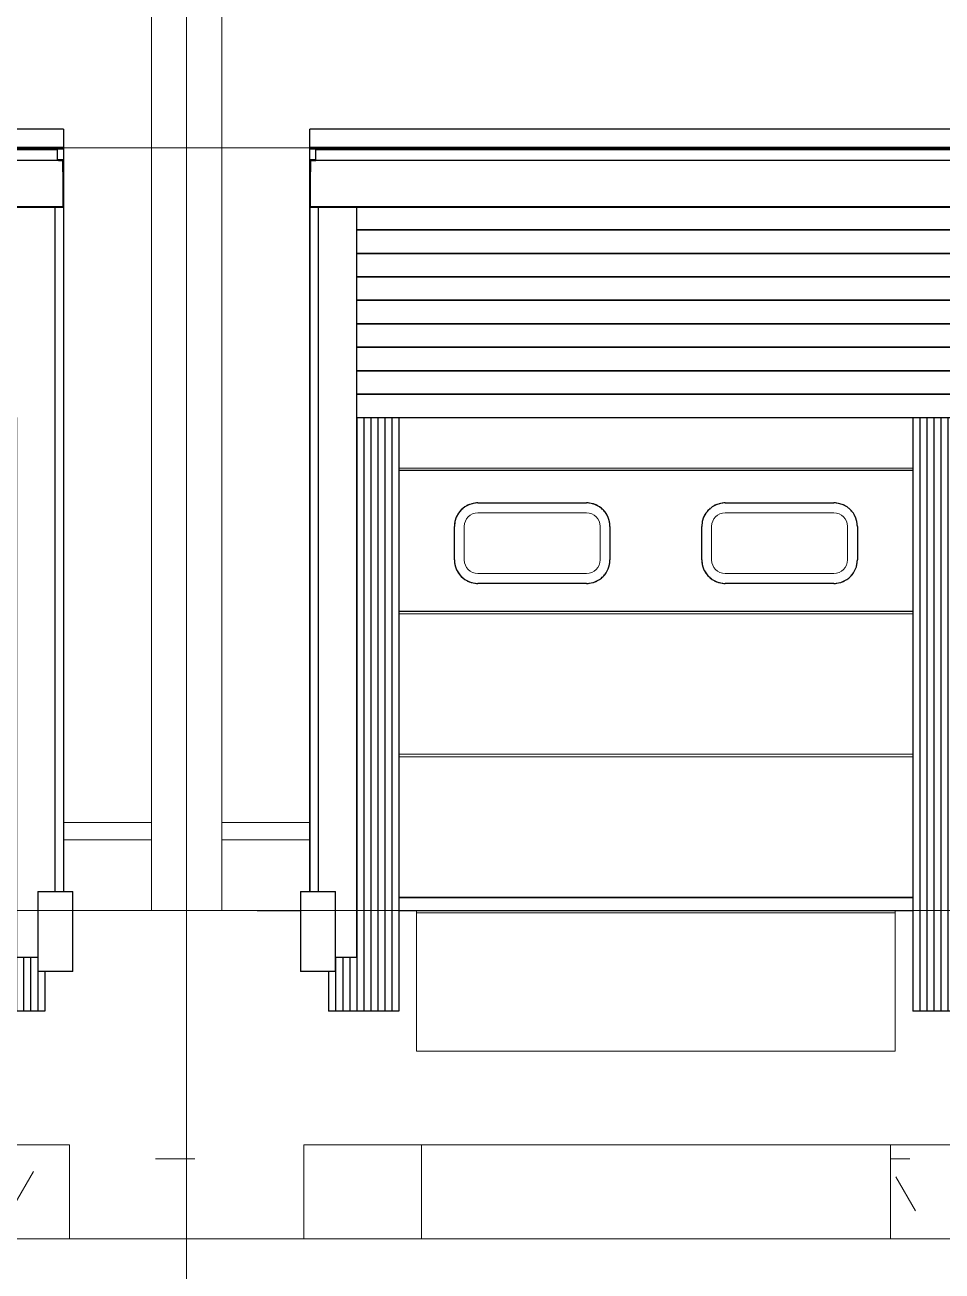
# Model space of a CAD drawing. Extents: x 692141 to 693595, y 1492301 to 1494225.
# Drawn here: x 692323.57 to 692327.48, y 1492374.68 to 1492379.99 of the extents above; entities that cross this region are included whole.
import ezdxf

# ---------------------------------------------------------------- set-up
doc = ezdxf.new("R2010")
doc.units = 0
doc.header["$MEASUREMENT"] = 0
for name, pattern in [('Centre', [7937.5, 1587.5, -1190.625, 3968.75, -1190.625]), ('Grid Line', [5556.25, 3175, -793.75, 793.75, -793.75]), ('Čárka', [3175, 1587.5, -1587.5])]:
    doc.linetypes.add(name, pattern=pattern)
for name, color, linetype, lineweight in [('A-COLS', 52, 'Continuous', 5), ('A-DETL-GENF', 92, 'Continuous', 5), ('A-FLOR', 192, 'Continuous', 5), ('A-FLOR-LEVL', 8, 'Grid Line', 5), ('A-GENM', 13, 'Continuous', 5), ('A-WALL-PATT', 111, 'Continuous', 5), ('S-BEAM', 12, 'Continuous', 5), ('S-GRID', 1, 'Continuous', 5)]:
    doc.layers.add(name, color=color, linetype=linetype, lineweight=lineweight)
doc.layers.add('A-DOOR', color=2, linetype='Continuous')
pattern_1 = [(0, (212730.054, 1200), (4064, 1016), [167.64, -2880.36, 167.64, -2880.36, -16256]), (0, (212730.054, 1200), (4064, 1016), [-6096, 167.64, -5928.36, 167.64, -2880.36, -7112]), (0, (212730.054, 1200), (4064, 1016), [-15240, 167.64, -1864.36, 167.64, -4912.36]), (120, (214254.054, 1708), (-2911.881810244989, 3011.527240979959), [167.64, -2880.36, 167.64, -2880.36, -16256]), (120, (214254.054, 1708), (-2911.881810244989, 3011.527240979959), [-6095.999999999999, 167.64, -5928.359999999999, 167.64, -2880.36, -7111.999999999999]), (120, (214254.054, 1708), (-2911.881810244989, 3011.527240979959), [-15240, 167.64, -1864.36, 167.64, -4912.359999999999]), (240, (214762.054, 3740), (-1152.118189755009, -4027.527240979959), [167.64, -2880.36, 167.64, -2880.36, -16256]), (240, (214762.054, 3740), (-1152.118189755009, -4027.527240979959), [-6096, 167.64, -5928.36, 167.64, -2880.36, -7112]), (240, (214762.054, 3740), (-1152.118189755009, -4027.527240979959), [-15240, 167.64, -1864.36, 167.64, -4912.36])]

# ---------------------------------------------------------------- blocks, each defined once
blk = doc.blocks.new('HAVI-DC_R19_AR_120_STRUCTURE_rvt-2-500_ELEVATION 4')
at = {"layer": 'S-BEAM'}
h = blk.add_hatch(dxfattribs=at)
h.set_pattern_fill('FP_109', color=256, style=0, pattern_type=2)
h.set_pattern_definition(pattern_1)
h.paths.add_polyline_path([(58499.75461878081, 0), (59499.87292609917, 0), (59499.87292609917, 399.9999999999783), (61499.75461878074, 399.9999999999783), (61499.75461878074, 0), (63500.10954073607, 0), (63500.10954073607, 399.9999999999783), (65499.99123341763, 399.9999999999783), (65499.99123341763, 0), (66499.87292609927, 0), (66499.87292609927, 1400.00000000138), (66014.75461878075, 1400.00000000138), (66014.75461878075, 1139.999999997003), (65894.75461878076, 1139.999999997003), (65894.75461878076, 969.9999999969727), (65594.75461878075, 969.9999999969727), (65594.75461878075, 1400.00000000138), (65519.99123341773, 1400.00000000138), (65519.99123341773, 799.9999999999914), (63479.99123341771, 799.9999999999914), (63479.99123341771, 1400.00000000138), (63404.75461878077, 1400.00000000138), (63404.75461878077, 969.9999999969727), (63104.75461878075, 969.9999999969727), (63104.75461878075, 1139.999999997003), (62984.75461878075, 1139.999999997003), (62984.75461878075, 1400.00000000138), (62014.75461878076, 1400.00000000138), (62014.75461878076, 1139.999999997003), (61894.75461878075, 1139.999999997003), (61894.75461878075, 969.9999999969727), (61594.75461878073, 969.9999999969727), (61594.75461878073, 1400.00000000138), (61519.75461878171, 1400.00000000138), (61519.75461878171, 799.9999999999914), (59479.75461878171, 799.9999999999914), (59479.75461878171, 1400.00000000138), (59404.75461878076, 1400.00000000138), (59404.75461878076, 969.9999999969727), (59104.75461878075, 969.9999999969727), (59104.75461878075, 1139.999999997003), (58984.75461878075, 1139.999999997003), (58984.75461878075, 1400.00000000138), (58499.75461878081, 1400.00000000138), (58499.75461878081, 542.3627569251257)], flags=0)
h = blk.add_hatch(dxfattribs=at)
h.set_pattern_fill('FP_109', color=256, style=0, pattern_type=2)
h.set_pattern_definition(pattern_1)
h.paths.add_polyline_path([(66499.87292609927, 0), (67500.22784805537, 0), (67500.22784805537, 399.9999999999437), (69500.10954073696, 399.9999999999437), (69500.10954073696, 0), (70299.63631146714, 0), (70299.63631146714, 1400.00000000138), (70014.75461878082, 1400.00000000138), (70014.75461878082, 1139.999999997003), (69894.7546187808, 1139.999999997003), (69894.7546187808, 969.9999999969727), (69594.75461878079, 969.9999999969727), (69594.75461878079, 1400.00000000138), (69519.87292610017, 1400.00000000138), (69519.87292610017, 799.9999999999914), (67479.87292610016, 799.9999999999914), (67479.87292610016, 1400.00000000138), (67404.75461878082, 1400.00000000138), (67404.75461878082, 969.9999999969727), (67104.7546187808, 969.9999999969727), (67104.7546187808, 1139.999999997003), (66984.7546187808, 1139.999999997003), (66984.7546187808, 1400.00000000138), (66499.87292609927, 1400.00000000138), (66499.87292609927, 542.3627569251257)], flags=0)
h.paths.add_polyline_path([(71500.34615537788, 0), (71500.34615537783, 399.9999999999437), (72699.6363114905, 399.9999999999437), (72699.6363114905, 799.9999999999914), (71479.87292610334, 799.9999999999914), (71479.87292610334, 1400.00000000138), (70499.63631146714, 1400.00000000138), (70499.63631146714, 0)], flags=0)
at = {"layer": 'S-BEAM', "color": 7}
for p, q in [((66014.75461878089, 1400.000000001379), (66499.8729260994, 1400.000000001379)), ((66499.8729260994, 1400.000000001379), (66984.75461878095, 1400.000000001379)), ((67404.75461878093, 1400.000000001379), (67479.8729261003, 1400.000000001379)), ((67479.8729261003, 800.0000000000101), (67479.8729261003, 1400.000000001379)), ((69519.87292610029, 1400.000000001379), (69594.75461878092, 1400.000000001379)), ((69519.87292610029, 1400.000000001379), (69519.87292610029, 800.0000000000101)), ((69519.87292610029, 800.0000000000101), (67479.87292610029, 800.0000000000101)), ((67500.22784805551, -1.177618003112002e-11), (67500.22784805551, 399.9999999999484)), ((67500.22784805551, 399.9999999999484), (69500.10954073709, 399.9999999999484)), ((69500.10954073709, 399.9999999999484), (69500.10954073709, -1.177618003112002e-11)), ((69500.10954073709, -1.177618003112002e-11), (67500.22784805551, -1.177618003112002e-11))]:
    blk.add_line(p, q, dxfattribs=at)
blk = doc.blocks.new('M_Rectangular Column - 300 x 300mm-V138-500_ELEVATION 4')
at = {"layer": 'A-COLS'}
for p, q in [((66349.75461878096, 5300.000022581689), (66349.75461878096, 1400.000000001371)), ((66649.75461878096, 1400.000000001371), (66649.75461878096, 5300.000022581689)), ((66649.75461878096, 1400.000000001371), (66349.75461878096, 1400.000000001371))]:
    blk.add_line(p, q, dxfattribs=at)
blk = doc.blocks.new('Column Center Mark - Column Center Mark-439589-500_ELEVATION 4')
at = {"layer": 'A-DETL-GENF', "lineweight": 9}
for p, q in [((43649.75461878071, 74.99999999996534), (43649.75461878071, -75.00000000003465)), ((43574.75461878071, -3.465174813754857e-11), (43724.75461878071, -3.465174813754857e-11))]:
    blk.add_line(p, q, dxfattribs=at)
blk = doc.blocks.new('Loading-Equipment_Dock-levellers_Loading-Systems_Swing-Lip_232M_100kN - PowerRamp 232M100 2100 x 3000 mm-460557-500_ELEVATION 4')
at = {"layer": 'A-GENM'}
for p, q in [((51479.75461878094, 1390.000000001369), (53519.75461878094, 1390.000000001369)), ((51479.75461878094, 800.0000000013796), (51479.75461878094, 1390.000000001369)), ((53519.75461878094, 800.0000000013796), (53519.75461878094, 1390.000000001369)), ((53519.75461878094, 800.0000000013796), (51479.75461878094, 800.0000000013796))]:
    blk.add_line(p, q, dxfattribs=at)
blk = doc.blocks.new('Door_ASSA-ABLOY DS6070B Inflatable shelter - Insulated wall-V79-500_ELEVATION 4')
at = {"layer": 'A-DOOR', "color": 47}
for p, q in [((63024.75461878096, 4652.807871864885), (63024.75461878096, 4729.999999996988)), ((65974.75461878093, 4729.999999996979), (63024.75461878096, 4729.999999996988)), ((65974.75461878093, 4729.999999996979), (65974.75461878093, 4652.807871864876)), ((63023.75461878096, 4649.999999996991), (63023.75461878096, 4598.999999996989)), ((63024.75461878096, 4647.691042939573), (63024.75461878096, 4652.807871864885)), ((63024.75461878096, 4652.807871864885), (65974.75461878093, 4652.807871864876)), ((63024.75461878096, 4644.684469772975), (63024.75461878096, 4647.691042939573)), ((65974.75461878093, 4647.691042939563), (63024.75461878096, 4647.691042939573)), ((65974.75461878093, 4644.684469772965), (63024.75461878096, 4644.684469772974)), ((63049.75461878096, 4598.999999996989), (63049.75461878096, 4647.69104293955)), ((65947.75461878095, 4641.364026622491), (63049.75461878095, 4641.364026622491)), ((65947.75461878093, 4647.691042939549), (65947.75461878093, 4598.999999997001)), ((65974.75461878093, 4652.807871864876), (65974.75461878093, 4647.691042939563)), ((65974.75461878093, 4647.691042939563), (65974.75461878093, 4644.684469772965)), ((65975.75461878093, 4598.999999997001), (65975.75461878093, 4649.999999996992)), ((63049.75461878096, 4598.99999999699), (63023.75461878096, 4598.99999999699)), ((63023.75461878096, 4598.999999996989), (63023.75461878096, 4538.99999999699)), ((63027.75461878095, 4598.99999999703), (63027.75461878095, 4547.999999997032)), ((63027.75461878095, 4547.999999997032), (63027.75461878095, 4598.999999997029)), ((63027.75461878095, 4538.99999999699), (63027.75461878095, 4595.99999999699)), ((63027.75461878095, 4595.99999999699), (63049.75461878096, 4595.99999999699)), ((63027.75461878095, 4397.999999996989), (63027.75461878095, 4595.99999999699)), ((65971.75461878093, 4595.999999996991), (63027.75461878095, 4595.999999996991)), ((63049.75461878096, 4595.99999999699), (63049.75461878096, 4598.999999996989)), ((65975.75461878093, 4598.999999997001), (65947.75461878093, 4598.999999997001)), ((65947.75461878093, 4598.999999997001), (65947.75461878093, 4595.999999997001)), ((65952.9371794539, 4595.999999997001), (65971.75461878093, 4595.999999997001)), ((65971.75461878093, 4598.99999999703), (65971.75461878093, 4547.999999997031)), ((65971.75461878093, 4547.999999997032), (65971.75461878093, 4598.999999997029)), ((65971.75461878093, 4595.999999997001), (65971.75461878093, 4538.999999996992)), ((65971.75461878093, 4595.99999999699), (65971.75461878093, 4397.999999996989)), ((65975.75461878093, 4538.999999996991), (65975.75461878093, 4598.999999997001)), ((63023.75461878096, 4538.99999999699), (63027.75461878095, 4538.99999999699)), ((63024.75461878096, 4547.999999996992), (63024.75461878096, 1479.999999996993)), ((63024.75461878096, 1479.999999996995), (63024.75461878096, 4538.999999997)), ((65971.75461878093, 4538.999999996991), (65975.75461878093, 4538.999999996991)), ((65974.75461878093, 4547.999999996992), (65974.75461878093, 1479.999999996993)), ((65974.75461878093, 4538.999999997), (65974.75461878093, 1479.999999996996)), ((63027.75461878095, 4394.999999996989), (63027.75461878095, 4397.999999996989)), ((65971.75461878093, 4397.999999996989), (63027.75461878095, 4397.999999996989)), ((65971.75461878093, 4397.999999996989), (63027.75461878095, 4397.999999996989)), ((65971.75461878093, 4394.99999999699), (63027.75461878095, 4394.99999999699)), ((63061.76127485434, 1479.999999996993), (63061.76127485434, 4394.999999996971)), ((65937.74796270719, 4394.999999996971), (65937.74796270719, 1479.999999996993)), ((65971.75461878093, 4397.999999996989), (65971.75461878093, 4394.999999996989)), ((62984.75461878094, 1479.999999996995), (63134.75461878095, 1479.999999996994)), ((62984.75461878094, 1479.999999996995), (62984.75461878094, 1139.999999996994)), ((63134.75461878095, 1139.999999996994), (63134.75461878095, 1479.999999996995)), ((65864.75461878093, 1479.999999997002), (66014.75461878093, 1479.999999997002)), ((65864.75461878093, 1479.999999997002), (65864.75461878093, 1139.999999997)), ((66014.75461878093, 1139.999999997), (66014.75461878093, 1479.999999997002)), ((63134.75461878095, 1139.999999996994), (62984.75461878094, 1139.999999996994)), ((66014.75461878093, 1139.999999997), (65864.75461878093, 1139.999999996999))]:
    blk.add_line(p, q, dxfattribs=at)
at = {"layer": 'A-DOOR', "color": 117}
for p, q in [((63027.75461878096, 4547.999999996993), (63027.75461878096, 4598.999999997008)), ((63027.75461878096, 4582.68366976728), (63027.75461878096, 4598.999999997009)), ((63027.75461878096, 4556.584353991191), (63027.75461878096, 4582.68366976728)), ((65971.75461878092, 4598.999999997011), (65971.75461878092, 4547.999999996998)), ((65971.75461878092, 4598.999999996999), (65971.75461878092, 4582.68366976727)), ((65971.75461878092, 4582.68366976727), (65971.75461878092, 4556.584353991181)), ((63224.75461878095, 1199.999999996987), (63224.75461878095, 4394.999999997)), ((65774.75461878093, 1199.999999996988), (65774.75461878093, 4394.99999999696)), ((63134.75461878095, 1199.999999996987), (63224.75461878095, 1199.999999996987)), ((65774.75461878093, 1199.999999996988), (65864.75461878093, 1199.999999996988))]:
    blk.add_line(p, q, dxfattribs=at)
at = {"layer": 'A-DOOR', "color": 130}
for p, q in [((65774.75461878076, 4299.99999999708), (63224.75461878076, 4299.99999999708)), ((63224.75461878076, 4299.999999997044), (65774.75461878076, 4299.999999997044)), ((65774.75461878076, 4199.999999997067), (63224.75461878076, 4199.999999997067)), ((63224.75461878076, 4199.999999997067), (65774.75461878076, 4199.999999997067)), ((65774.75461878076, 4099.999999997055), (63224.75461878076, 4099.999999997055)), ((63224.75461878076, 4099.999999997055), (65774.75461878076, 4099.999999997055)), ((65774.75461878076, 3999.999999997044), (63224.75461878076, 3999.999999997044)), ((63224.75461878076, 3999.999999997044), (65774.75461878076, 3999.999999997044)), ((65774.75461878076, 3899.999999997066), (63224.75461878076, 3899.999999997066)), ((63224.75461878076, 3899.999999997066), (65774.75461878076, 3899.999999997066)), ((65774.75461878076, 3799.999999997089), (63224.75461878076, 3799.999999997089)), ((63224.75461878076, 3799.999999997054), (65774.75461878076, 3799.999999997054)), ((65774.75461878076, 3699.999999997077), (63224.75461878076, 3699.999999997077)), ((63224.75461878076, 3699.999999997077), (65774.75461878076, 3699.999999997077)), ((65774.75461878076, 3599.999999997065), (63224.75461878076, 3599.999999997065)), ((63224.75461878076, 3599.999999997065), (65774.75461878076, 3599.999999997065)), ((63224.75461878095, 3500.073277789998), (63224.75461878094, 969.9999999969889)), ((63224.75461878095, 3500.073277789998), (63224.75461878094, 969.9999999969889)), ((63224.75461878076, 3499.999999997088), (65774.75461878076, 3499.999999997088)), ((63254.75461878094, 3500.091597238241), (63254.75461878094, 1400.000000001407)), ((63254.75461878094, 3500.091597238241), (63254.75461878093, 969.9999999969889)), ((63284.75461878095, 3500.109916686441), (63284.75461878093, 969.9999999969879)), ((63284.75461878095, 3500.109916686441), (63284.75461878093, 969.9999999969889)), ((63314.75461878095, 3500.128236134684), (63314.75461878094, 1400.000000001406)), ((63314.75461878095, 3500.128236134684), (63314.75461878094, 969.9999999969879)), ((63344.75461878095, 3500.146555582926), (63344.75461878094, 969.9999999969879)), ((63344.75461878095, 3500.146555582926), (63344.75461878094, 969.9999999969879)), ((63374.75461878094, 3500.16487503117), (63374.75461878094, 1400.000000001406)), ((63374.75461878094, 3500.16487503117), (63374.75461878093, 969.9999999969879)), ((63404.75461878094, 3500.18319447937), (63404.75461878093, 969.9999999969879)), ((65594.75461878093, 3499.99999999706), (65594.75461878093, 969.9999999969803)), ((65624.75461878095, 3499.99999999706), (65624.75461878093, 969.9999999969803)), ((65624.75461878095, 3499.99999999706), (65624.75461878093, 1400.000000001399)), ((65654.75461878095, 3499.99999999706), (65654.75461878093, 969.9999999969803)), ((65654.75461878095, 3499.99999999706), (65654.75461878093, 969.9999999969803)), ((65684.75461878093, 3499.99999999706), (65684.75461878093, 969.9999999969803)), ((65684.75461878093, 3499.99999999706), (65684.75461878093, 1400.000000001399)), ((65714.75461878093, 3499.99999999706), (65714.75461878093, 969.9999999969803)), ((65714.75461878093, 3499.99999999706), (65714.75461878093, 969.9999999969803)), ((65744.75461878093, 3499.99999999706), (65744.75461878093, 969.9999999969803)), ((65744.75461878093, 3499.99999999706), (65744.75461878093, 1400.000000001399)), ((65774.75461878095, 3499.99999999706), (65774.75461878093, 969.9999999969803)), ((65774.75461878095, 3499.99999999706), (65774.75461878093, 969.9999999969803)), ((63134.75461878093, 1199.999999996993), (63134.75461878093, 969.9999999969889)), ((63164.75461878094, 1199.999999996993), (63164.75461878094, 969.9999999969889)), ((63164.75461878094, 1199.999999996993), (63164.75461878094, 969.9999999969889)), ((63194.75461878094, 1199.999999996993), (63194.75461878094, 969.9999999969889)), ((65804.75461878093, 1199.999999996984), (65804.75461878093, 969.9999999969803)), ((65834.75461878093, 1199.999999996984), (65834.75461878093, 969.9999999969803)), ((65834.75461878093, 1199.999999996984), (65834.75461878093, 969.9999999969803)), ((65864.75461878093, 1199.999999996984), (65864.75461878093, 969.9999999969803)), ((63104.75461878093, 1139.999999997006), (63104.75461878093, 969.9999999969889)), ((65894.75461878093, 1139.999999996997), (65894.75461878093, 969.9999999969803)), ((63134.75461878093, 969.9999999969885), (63104.75461878093, 969.9999999969887)), ((63164.75461878094, 969.9999999969885), (63134.75461878093, 969.9999999969885)), ((63194.75461878094, 969.9999999969885), (63164.75461878094, 969.9999999969887)), ((63224.75461878094, 969.9999999969885), (63194.75461878094, 969.9999999969885)), ((63254.75461878093, 969.9999999969885), (63224.75461878094, 969.9999999969887)), ((63284.75461878093, 969.9999999969885), (63254.75461878093, 969.9999999969885)), ((63314.75461878094, 969.999999996988), (63284.75461878093, 969.9999999969881)), ((63344.75461878094, 969.999999996988), (63314.75461878094, 969.999999996988)), ((63374.75461878093, 969.999999996988), (63344.75461878094, 969.9999999969881)), ((63404.75461878093, 969.999999996988), (63374.75461878093, 969.999999996988)), ((65624.75461878093, 969.9999999969807), (65594.75461878093, 969.9999999969807)), ((65654.75461878093, 969.9999999969806), (65624.75461878093, 969.9999999969807)), ((65684.75461878093, 969.9999999969807), (65654.75461878093, 969.9999999969807)), ((65714.75461878093, 969.9999999969806), (65684.75461878093, 969.9999999969807)), ((65744.75461878093, 969.9999999969801), (65714.75461878093, 969.9999999969801)), ((65774.75461878093, 969.99999999698), (65744.75461878093, 969.9999999969801)), ((65804.75461878093, 969.9999999969801), (65774.75461878093, 969.9999999969801)), ((65834.75461878093, 969.99999999698), (65804.75461878093, 969.9999999969801)), ((65864.75461878093, 969.9999999969801), (65834.75461878093, 969.9999999969801)), ((65894.75461878093, 969.99999999698), (65864.75461878093, 969.9999999969801))]:
    blk.add_line(p, q, dxfattribs=at)
blk = doc.blocks.new('Door_ASSA-ABLOY DS6070B Inflatable shelter - Insulated wall-V73-500_ELEVATION 4')
at = {"layer": 'A-DOOR', "color": 47}
for p, q in [((123024.6363114675, 4652.807871864885), (123024.6363114675, 4729.999999996988)), ((125974.6363114675, 4729.999999996979), (123024.6363114675, 4729.999999996988)), ((125974.6363114675, 4729.999999996979), (125974.6363114675, 4652.807871864876)), ((123023.6363114675, 4649.999999996991), (123023.6363114675, 4598.999999996989)), ((123024.6363114675, 4647.691042939573), (123024.6363114675, 4652.807871864885)), ((123024.6363114675, 4652.807871864885), (125974.6363114675, 4652.807871864876)), ((123024.6363114675, 4644.684469772975), (123024.6363114675, 4647.691042939573)), ((125974.6363114675, 4647.691042939563), (123024.6363114675, 4647.691042939573)), ((125974.6363114675, 4644.684469772965), (123024.6363114675, 4644.684469772974)), ((123049.6363114675, 4598.999999996989), (123049.6363114675, 4647.69104293955)), ((125947.6363114675, 4641.364026622491), (123049.6363114675, 4641.364026622491)), ((125947.6363114675, 4647.691042939549), (125947.6363114675, 4598.999999997001)), ((125974.6363114675, 4652.807871864876), (125974.6363114675, 4647.691042939563)), ((125974.6363114675, 4647.691042939563), (125974.6363114675, 4644.684469772965)), ((125975.6363114675, 4598.999999997001), (125975.6363114675, 4649.999999996992)), ((123049.6363114675, 4598.99999999699), (123023.6363114675, 4598.99999999699)), ((123023.6363114675, 4598.999999996989), (123023.6363114675, 4538.99999999699)), ((123027.6363114675, 4598.99999999703), (123027.6363114675, 4547.999999997031)), ((123027.6363114675, 4547.999999997032), (123027.6363114675, 4598.999999997029)), ((123027.6363114675, 4538.99999999699), (123027.6363114675, 4595.99999999699)), ((123027.6363114675, 4595.99999999699), (123049.6363114675, 4595.99999999699)), ((123027.6363114675, 4397.999999996989), (123027.6363114675, 4595.99999999699)), ((125971.6363114675, 4595.999999996991), (123027.6363114675, 4595.999999996991)), ((123049.6363114675, 4595.99999999699), (123049.6363114675, 4598.999999996989)), ((125975.6363114675, 4598.999999997001), (125947.6363114675, 4598.999999997001)), ((125947.6363114675, 4598.999999997001), (125947.6363114675, 4595.999999997001)), ((125947.6363114675, 4595.999999997001), (125971.6363114675, 4595.999999997001)), ((125971.6363114675, 4598.99999999703), (125971.6363114675, 4547.999999997031)), ((125971.6363114675, 4547.999999997032), (125971.6363114675, 4598.999999997029)), ((125971.6363114675, 4595.999999997001), (125971.6363114675, 4538.999999996992)), ((125971.6363114675, 4595.99999999699), (125971.6363114675, 4397.999999996989)), ((125975.6363114675, 4538.999999996991), (125975.6363114675, 4598.999999997001)), ((123023.6363114675, 4538.99999999699), (123027.6363114675, 4538.99999999699)), ((123024.6363114675, 4547.999999996992), (123024.6363114675, 1479.999999996993)), ((123024.6363114675, 1479.999999996995), (123024.6363114675, 4538.999999997)), ((125971.6363114675, 4538.999999996991), (125975.6363114675, 4538.999999996991)), ((125974.6363114675, 4547.999999996992), (125974.6363114675, 1479.999999996993)), ((125974.6363114675, 4538.999999997), (125974.6363114675, 1479.999999996996)), ((123027.6363114675, 4394.999999996989), (123027.6363114675, 4397.999999996989)), ((125971.6363114675, 4397.999999996989), (123027.6363114675, 4397.999999996989)), ((125971.6363114675, 4397.999999996989), (123027.6363114675, 4397.999999996989)), ((125971.6363114675, 4394.99999999699), (123027.6363114675, 4394.99999999699)), ((123061.642967541, 1479.999999996993), (123061.642967541, 4394.999999996971)), ((125937.6296553938, 4394.999999996971), (125937.6296553938, 1479.999999996993)), ((125971.6363114675, 4397.999999996989), (125971.6363114675, 4394.999999996989)), ((122984.6363114675, 1479.999999996995), (123134.6363114675, 1479.999999996994)), ((122984.6363114675, 1479.999999996995), (122984.6363114675, 1139.999999996994)), ((123134.6363114675, 1139.999999996994), (123134.6363114675, 1479.999999996995)), ((125864.6363114675, 1479.999999997002), (126014.6363114675, 1479.999999997002)), ((125864.6363114675, 1479.999999997002), (125864.6363114675, 1139.999999997)), ((126014.6363114675, 1139.999999997), (126014.6363114675, 1479.999999997002)), ((123134.6363114675, 1139.999999996994), (122984.6363114675, 1139.999999996994)), ((126014.6363114675, 1139.999999997), (125864.6363114675, 1139.999999996999))]:
    blk.add_line(p, q, dxfattribs=at)
at = {"layer": 'A-DOOR', "color": 117}
for p, q in [((123027.6363114675, 4547.999999996993), (123027.6363114675, 4598.999999997008)), ((123027.6363114675, 4582.68366976728), (123027.6363114675, 4598.999999997009)), ((123027.6363114675, 4556.584353991191), (123027.6363114675, 4582.68366976728)), ((125971.6363114675, 4598.999999997011), (125971.6363114675, 4547.999999996998)), ((125971.6363114675, 4598.999999996999), (125971.6363114675, 4582.68366976727)), ((125971.6363114675, 4582.68366976727), (125971.6363114675, 4556.584353991181)), ((123224.6363114675, 1199.999999996987), (123224.6363114675, 4394.999999997)), ((125774.6363114675, 1199.999999996988), (125774.6363114675, 4394.99999999696)), ((123134.6363114675, 1199.999999996987), (123224.6363114675, 1199.999999996987)), ((125774.6363114675, 1199.999999996988), (125864.6363114675, 1199.999999996988))]:
    blk.add_line(p, q, dxfattribs=at)
at = {"layer": 'A-DOOR', "color": 130}
for p, q in [((125774.6363114674, 4299.99999999708), (123224.6363114674, 4299.99999999708)), ((123224.6363114674, 4299.999999997044), (125774.6363114674, 4299.999999997044)), ((125774.6363114674, 4199.999999997067), (123224.6363114674, 4199.999999997067)), ((123224.6363114674, 4199.999999997067), (125774.6363114674, 4199.999999997067)), ((125774.6363114674, 4099.999999997055), (123224.6363114674, 4099.999999997055)), ((123224.6363114674, 4099.999999997055), (125774.6363114674, 4099.999999997055)), ((125774.6363114674, 3999.999999997044), (123224.6363114674, 3999.999999997044)), ((123224.6363114674, 3999.999999997044), (125774.6363114674, 3999.999999997044)), ((125774.6363114674, 3899.999999997066), (123224.6363114674, 3899.999999997066)), ((123224.6363114674, 3899.999999997066), (125774.6363114674, 3899.999999997066)), ((125774.6363114674, 3799.999999997089), (123224.6363114674, 3799.999999997089)), ((123224.6363114674, 3799.999999997054), (125774.6363114674, 3799.999999997054)), ((125774.6363114674, 3699.999999997077), (123224.6363114674, 3699.999999997077)), ((123224.6363114674, 3699.999999997077), (125774.6363114674, 3699.999999997077)), ((125774.6363114674, 3599.999999997065), (123224.6363114674, 3599.999999997065)), ((123224.6363114674, 3599.999999997065), (125774.6363114674, 3599.999999997065)), ((123224.6363114675, 3500.073277789998), (123224.6363114675, 969.9999999969889)), ((123224.6363114675, 3500.073277789998), (123224.6363114675, 969.9999999969889)), ((123224.6363114674, 3499.999999997088), (125774.6363114674, 3499.999999997088)), ((123254.6363114675, 3500.091597238241), (123254.6363114675, 1400.000000001407)), ((123254.6363114675, 3500.091597238241), (123254.6363114675, 969.9999999969889)), ((123284.6363114675, 3500.109916686441), (123284.6363114675, 969.9999999969879)), ((123284.6363114675, 3500.109916686441), (123284.6363114675, 969.9999999969889)), ((123314.6363114675, 3500.128236134684), (123314.6363114675, 1400.000000001406)), ((123314.6363114675, 3500.128236134684), (123314.6363114675, 969.9999999969879)), ((123344.6363114675, 3500.146555582926), (123344.6363114675, 969.9999999969879)), ((123344.6363114675, 3500.146555582926), (123344.6363114675, 969.9999999969879)), ((123374.6363114675, 3500.16487503117), (123374.6363114675, 1400.000000001406)), ((123374.6363114675, 3500.16487503117), (123374.6363114675, 969.9999999969879)), ((123404.6363114675, 3500.18319447937), (123404.6363114675, 969.9999999969879)), ((125594.6363114675, 3499.99999999706), (125594.6363114675, 969.9999999969803)), ((125624.6363114675, 3499.99999999706), (125624.6363114675, 969.9999999969803)), ((125624.6363114675, 3499.99999999706), (125624.6363114675, 1400.000000001399)), ((125654.6363114675, 3499.99999999706), (125654.6363114675, 969.9999999969803)), ((125654.6363114675, 3499.99999999706), (125654.6363114675, 969.9999999969803)), ((125684.6363114675, 3499.99999999706), (125684.6363114675, 969.9999999969803)), ((125684.6363114675, 3499.99999999706), (125684.6363114675, 1400.000000001399)), ((125714.6363114675, 3499.99999999706), (125714.6363114675, 969.9999999969803)), ((125714.6363114675, 3499.99999999706), (125714.6363114675, 969.9999999969803)), ((125744.6363114675, 3499.99999999706), (125744.6363114675, 969.9999999969803)), ((125744.6363114675, 3499.99999999706), (125744.6363114675, 1400.000000001399)), ((125774.6363114675, 3499.99999999706), (125774.6363114675, 969.9999999969803)), ((125774.6363114675, 3499.99999999706), (125774.6363114675, 969.9999999969803)), ((123134.6363114675, 1199.999999996993), (123134.6363114675, 969.9999999969889)), ((123164.6363114675, 1199.999999996993), (123164.6363114675, 969.9999999969889)), ((123164.6363114675, 1199.999999996993), (123164.6363114675, 969.9999999969889)), ((123194.6363114675, 1199.999999996993), (123194.6363114675, 969.9999999969889)), ((125804.6363114675, 1199.999999996984), (125804.6363114675, 969.9999999969803)), ((125834.6363114675, 1199.999999996984), (125834.6363114675, 969.9999999969803)), ((125834.6363114675, 1199.999999996984), (125834.6363114675, 969.9999999969803)), ((125864.6363114675, 1199.999999996984), (125864.6363114675, 969.9999999969803)), ((123104.6363114675, 1139.999999997006), (123104.6363114675, 969.9999999969889)), ((125894.6363114675, 1139.999999996997), (125894.6363114675, 969.9999999969803)), ((123134.6363114675, 969.9999999969885), (123104.6363114675, 969.9999999969887)), ((123164.6363114675, 969.9999999969885), (123134.6363114675, 969.9999999969885)), ((123194.6363114675, 969.9999999969885), (123164.6363114675, 969.9999999969887)), ((123224.6363114675, 969.9999999969885), (123194.6363114675, 969.9999999969885)), ((123254.6363114675, 969.9999999969885), (123224.6363114675, 969.9999999969887)), ((123284.6363114675, 969.9999999969885), (123254.6363114675, 969.9999999969885)), ((123314.6363114675, 969.999999996988), (123284.6363114675, 969.9999999969881)), ((123344.6363114675, 969.999999996988), (123314.6363114675, 969.999999996988)), ((123374.6363114675, 969.999999996988), (123344.6363114675, 969.9999999969881)), ((123404.6363114675, 969.999999996988), (123374.6363114675, 969.999999996988)), ((125624.6363114675, 969.9999999969807), (125594.6363114675, 969.9999999969807)), ((125654.6363114675, 969.9999999969806), (125624.6363114675, 969.9999999969807)), ((125684.6363114675, 969.9999999969807), (125654.6363114675, 969.9999999969807)), ((125714.6363114675, 969.9999999969806), (125684.6363114675, 969.9999999969807)), ((125744.6363114675, 969.9999999969801), (125714.6363114675, 969.9999999969801)), ((125774.6363114675, 969.99999999698), (125744.6363114675, 969.9999999969801)), ((125804.6363114675, 969.9999999969801), (125774.6363114675, 969.9999999969801)), ((125834.6363114675, 969.99999999698), (125804.6363114675, 969.9999999969801)), ((125864.6363114675, 969.9999999969801), (125834.6363114675, 969.9999999969801)), ((125894.6363114675, 969.99999999698), (125864.6363114675, 969.9999999969801))]:
    blk.add_line(p, q, dxfattribs=at)
blk = doc.blocks.new('Doors_Industrial_Loading-Systems_Sectional-Overhead-Door_High-Lift_40mm - 2500 x 3000 mm-V96-500_ELEVATION 4')
at = {"layer": 'A-DOOR', "color": 7}
for p, q in [((69594.75461878098, 3273.999999996978), (67404.75461878098, 3273.999999996978)), ((67741.08795211419, 3136.49999999713), (68204.08795211419, 3136.49999999713)), ((67741.08795211419, 3136.49999999713), (68204.08795211419, 3136.49999999713)), ((68795.42128544753, 3136.499999997063), (69258.42128544753, 3136.499999997063)), ((68795.42128544753, 3136.499999997063), (69258.42128544753, 3136.499999997063)), ((67641.08795211419, 2893.499999997032), (67641.08795211419, 3036.49999999713)), ((67641.08795211419, 2893.499999997032), (67641.08795211419, 3036.49999999713)), ((68304.08795211419, 3036.49999999713), (68304.08795211419, 2893.499999997034)), ((68304.08795211419, 3036.49999999713), (68304.08795211419, 2893.499999997034)), ((68695.42128544753, 2893.499999996908), (68695.42128544753, 3036.499999997063)), ((68695.42128544753, 2893.499999996908), (68695.42128544753, 3036.499999997063)), ((69358.42128544752, 3036.499999997064), (69358.42128544752, 2893.499999996909)), ((69358.42128544752, 3036.499999997064), (69358.42128544752, 2893.499999996909)), ((68204.08795211419, 2793.499999997033), (67741.08795211419, 2793.499999997033)), ((68204.08795211419, 2793.499999997034), (67741.08795211419, 2793.499999997034)), ((69258.42128544753, 2793.499999996908), (68795.42128544753, 2793.499999996908)), ((69258.42128544753, 2793.499999996909), (68795.42128544753, 2793.499999996909)), ((67404.75461878096, 2675.02522143521), (69594.75461878096, 2675.02522143521)), ((67404.75461878096, 2675.02522143521), (69594.75461878096, 2675.02522143521)), ((69594.75461878096, 1455.025221435202), (67404.75461878096, 1455.025221435202)), ((67404.75461878096, 1455.025221435202), (69594.75461878096, 1455.025221435202)), ((67404.75461878096, 1399.99999999697), (69594.75461878096, 1399.99999999697))]:
    blk.add_line(p, q, dxfattribs=at)
at = {"layer": 'A-DOOR', "color": 1, "linetype": 'Čárka'}
blk.add_line((66799.75461878096, 1399.999999996979), (66984.75461878098, 1399.999999996979), dxfattribs=at)
at = {"layer": 'A-DOOR', "color": 7}
for centre, radius, start, end in [((67741.08795211419, 3036.49999999713), 100, 90, 180), ((67741.08795211419, 3036.49999999713), 100.0000000000071, 90, 104.9999999999938), ((68204.08795211419, 3036.49999999713), 100, 74.9999999999971, 90), ((68204.08795211419, 3036.49999999713), 100.0000000000002, 359.9999999999995, 90.00000000000014), ((68795.42128544753, 3036.499999997063), 100, 90, 180), ((68795.42128544753, 3036.499999997063), 99.99999999999685, 90, 105.0000000000033), ((69258.42128544753, 3036.499999997063), 100, 75.00000000000324, 90.00000000000014), ((69258.42128544753, 3036.499999997063), 100, 2.544443745170813e-13, 90.00000000000026), ((67741.08795211419, 3036.49999999713), 99.99999999999581, 151.1773170306631, 158.0128132546776), ((67741.08795211419, 3036.49999999713), 99.99999999999818, 129.5802092617548, 140.419790738173), ((67741.08795211419, 3036.49999999713), 100.0000000000003, 111.987186745184, 119.9999999999998), ((68204.08795211419, 3036.49999999713), 99.9999999999865, 59.99999999999665, 68.01281325488411), ((68204.08795211419, 3036.49999999713), 100.0000000000031, 39.58020926182815, 50.41979073807752), ((68204.08795211419, 3036.49999999713), 100.0000000000003, 21.98718674540059, 29.99999999999999), ((68795.42128544753, 3036.499999997063), 100.0000000000054, 150.0000000000028, 158.0128132544027), ((68795.42128544753, 3036.499999997063), 100.0000000000022, 129.5802092620177, 140.4197907379421), ((68795.42128544753, 3036.499999997063), 99.999999999995, 111.9871867453562, 120.0000000000084), ((69258.42128544753, 3036.499999997063), 99.99999999999866, 60.0000000000072, 68.01281325464458), ((69258.42128544753, 3036.499999997063), 99.99999999998712, 39.58020926200106, 50.41979073791867), ((69258.42128544753, 3036.499999997063), 99.99999999998045, 21.98718674556942, 29.99999999999939), ((67741.08795211419, 3036.49999999713), 99.99999999999955, 164.9999999999994, 179.9999999999997), ((68204.08795211419, 3036.49999999713), 99.99999999999685, 0, 15.00000000000014), ((68795.42128544753, 3036.499999997063), 99.99999999999955, 165.0000000000013, 179.9999999999997), ((69258.42128544753, 3036.499999997063), 99.99999999999308, 2.605510395055111e-13, 15.00000000000007), ((67741.08795211419, 2893.499999997033), 99.99999999999308, 180.0000000000004, 195), ((67741.08795211419, 2893.499999997033), 100.0000000000009, 180.0000000000002, 270.0000000000002), ((68204.08795211419, 2893.499999997033), 100.0000000000005, 269.9999999999999, 2.544443745170813e-13), ((68204.08795211419, 2893.499999997033), 100, 344.9999999999991, 0), ((68795.42128544753, 2893.499999996908), 100.0000000000147, 180.0000000000001, 195.0000000000004), ((68795.42128544753, 2893.499999996908), 100.0000000000009, 180.0000000000002, 270.0000000000002), ((69258.42128544753, 2893.499999996908), 100, 270, 3.943887805014761e-13), ((69258.42128544753, 2893.499999996908), 99.99999999998545, 345.0000000000015, 0), ((67741.08795211419, 2893.499999997033), 99.99999999999103, 201.9871867461252, 208.8226829693371), ((67741.08795211419, 2893.499999997033), 100.000000000001, 219.5802092623383, 230.4197907375037), ((68204.08795211419, 2893.499999997033), 99.99999999999177, 309.5802092624772, 320.4197907375095), ((68204.08795211419, 2893.499999997033), 99.9999999999991, 330.0000000000005, 338.0128132540854), ((68795.42128544753, 2893.499999996908), 100.0000000000202, 201.9871867457319, 210.0000000000005), ((68795.42128544753, 2893.499999996908), 100.0000000000115, 219.5802092620942, 230.4197907379403), ((69258.42128544753, 2893.499999996908), 99.99999999999923, 309.5802092620904, 320.4197907380586), ((69258.42128544753, 2893.499999996908), 99.99999999999709, 329.9999999999967, 338.0128132544529), ((67741.08795211419, 2893.499999997033), 99.99999999999157, 239.9999999999976, 248.0128132539862), ((67741.08795211419, 2893.499999997033), 100.0000000000007, 255.0000000000052, 270), ((68204.08795211419, 2893.499999997033), 99.99999999999685, 269.9999999999996, 285.0000000000031), ((68204.08795211419, 2893.499999997033), 100.0000000000003, 291.9871867460114, 299.9999999999998), ((68795.42128544753, 2893.499999996908), 100.0000000000054, 239.999999999994, 248.0128132548799), ((68795.42128544753, 2893.499999996908), 100.0000000000005, 254.999999999997, 269.9999999999999), ((69258.42128544753, 2893.499999996908), 100.0000000000071, 269.9999999999996, 284.9999999999935), ((69258.42128544753, 2893.499999996908), 100.0000000000057, 291.9871867453538, 299.9999999999911)]:
    blk.add_arc(centre, radius, start, end, dxfattribs=at)
at = {"layer": 'A-GENM', "color": 7}
for p, q in [((67404.754618781, 3285.02522143521), (69594.75461878098, 3285.02522143521)), ((67404.754618781, 3285.02522143521), (69594.75461878098, 3285.02522143521)), ((67741.08795211419, 3136.499999996981), (68204.08795211419, 3136.499999996981)), ((68795.42128544752, 3136.499999996981), (69258.42128544752, 3136.499999996981)), ((68204.08795211419, 3094.499999996981), (67741.08795211419, 3094.499999996981)), ((68204.08795211419, 3094.499999996981), (67741.08795211419, 3094.499999996981)), ((69258.42128544752, 3094.499999996981), (68795.42128544752, 3094.499999996981)), ((69258.42128544752, 3094.499999996981), (68795.42128544752, 3094.499999996981)), ((67641.08795211419, 2893.499999996981), (67641.08795211419, 3036.499999996981)), ((67683.08795211419, 3036.499999996981), (67683.08795211419, 2893.499999996981)), ((67683.08795211419, 3036.499999996981), (67683.08795211419, 2893.499999996981)), ((68262.08795211419, 2893.499999996981), (68262.08795211419, 3036.499999996981)), ((68262.08795211419, 2893.499999996981), (68262.08795211419, 3036.499999996982)), ((68304.08795211419, 3036.499999996982), (68304.08795211419, 2893.499999996981)), ((68695.42128544753, 2893.499999996981), (68695.42128544753, 3036.499999996981)), ((68737.42128544752, 3036.499999996981), (68737.42128544752, 2893.499999996981)), ((68737.42128544752, 3036.499999996981), (68737.42128544752, 2893.499999996981)), ((69316.42128544752, 2893.499999996981), (69316.42128544752, 3036.499999996981)), ((69316.42128544752, 2893.499999996981), (69316.42128544752, 3036.499999996982)), ((69358.42128544752, 3036.499999996982), (69358.42128544752, 2893.499999996981)), ((67741.08795211419, 2835.499999996982), (68204.08795211419, 2835.499999996982)), ((67741.08795211419, 2835.499999996982), (68204.08795211419, 2835.499999996982)), ((68795.42128544752, 2835.499999996982), (69258.42128544752, 2835.499999996982)), ((68795.42128544752, 2835.499999996982), (69258.42128544752, 2835.499999996982)), ((68204.08795211419, 2793.499999996981), (67741.08795211419, 2793.499999996981)), ((69258.42128544752, 2793.499999996981), (68795.42128544752, 2793.499999996981)), ((69594.75461878095, 2663.99999999698), (67404.75461878096, 2663.99999999698)), ((67404.75461878096, 2065.025221435211), (69594.75461878095, 2065.025221435211)), ((67404.75461878096, 2065.025221435211), (69594.75461878095, 2065.025221435211)), ((69594.75461878095, 2053.999999996979), (67404.75461878096, 2053.999999996979)), ((67404.75461878096, 1455.025221435211), (69594.75461878095, 1455.025221435211)), ((67404.75461878096, 1455.025221435211), (69594.75461878095, 1455.025221435211))]:
    blk.add_line(p, q, dxfattribs=at)
for centre, radius, start, end in [((67741.08795211419, 3036.499999996981), 100.0000000000005, 90.00000000000026, 180.0000000000002), ((68204.08795211419, 3036.499999996981), 100.0000000000005, 5.152498583970897e-13, 90.00000000000026), ((68795.42128544752, 3036.499999996981), 100, 90.00000000000026, 180.0000000000002), ((69258.42128544752, 3036.499999996981), 100.0000000000005, 5.152498583970897e-13, 90.00000000000026), ((67741.08795211419, 3036.499999996981), 58, 90, 180), ((67741.08795211419, 3036.499999996981), 58, 90, 180), ((68204.08795211419, 3036.499999996981), 58, 0, 90), ((68204.08795211419, 3036.499999996981), 58, 8.984518603637631e-13, 90), ((68795.42128544752, 3036.499999996981), 58, 90, 180), ((68795.42128544752, 3036.499999996981), 58, 90, 180), ((69258.42128544752, 3036.499999996981), 58, 0, 90), ((69258.42128544752, 3036.499999996981), 58, 8.984518603637631e-13, 90), ((67741.08795211419, 2893.499999996981), 100.0000000000005, 180.0000000000002, 269.9999999999999), ((67741.08795211419, 2893.499999996981), 58.00000000000009, 180.0000000000002, 269.9999999999999), ((67741.08795211419, 2893.499999996981), 58, 180, 269.9999999999996), ((68204.08795211419, 2893.499999996981), 58, 269.9999999999996, 0), ((68204.08795211419, 2893.499999996981), 58, 269.9999999999996, 0), ((68204.08795211419, 2893.499999996981), 100, 269.9999999999996, 0), ((68795.42128544752, 2893.499999996981), 100, 180.0000000000002, 269.9999999999999), ((68795.42128544752, 2893.499999996981), 58.00000000000009, 180.0000000000002, 269.9999999999999), ((68795.42128544752, 2893.499999996981), 58, 180, 269.9999999999996), ((69258.42128544752, 2893.499999996981), 58, 269.9999999999996, 0), ((69258.42128544752, 2893.499999996981), 58, 269.9999999999996, 0), ((69258.42128544752, 2893.499999996981), 100, 269.9999999999996, 0)]:
    blk.add_arc(centre, radius, start, end, dxfattribs=at)

msp = doc.modelspace()

# ---------------------------------------------------------------- linework, layer by layer
at = {"layer": 'A-FLOR', "color": 90, "lineweight": 9}
msp.add_line((692717.3624908916, 1492374.813383746), (692229.6700198601, 1492374.813383746), dxfattribs=at)
at = {"layer": 'A-FLOR-LEVL', "linetype": 'Centre'}
for p, q in [((692278.3000830481, 1492379.463383747), (692547.7862502306, 1492379.463383747)), ((692278.3000830481, 1492376.213383747), (692544.7862502306, 1492376.213383747)), ((692278.3000830481, 1492374.813383746), (692724.9906739572, 1492374.813383746))]:
    msp.add_line(p, q, dxfattribs=at)
at = {"layer": 'A-WALL-PATT', "color": 8}
for p, q in [((692325.1631710421, 1492379.013383746), (692327.3531710422, 1492379.013383746)), ((692323.733171042, 1492376.588383746), (692324.108171042, 1492376.588383746)), ((692324.108171042, 1492376.588383746), (692324.108171042, 1492376.513383746)), ((692324.4081710421, 1492376.588383746), (692324.7831710421, 1492376.588383746)), ((692324.4081710421, 1492376.513383746), (692324.4081710421, 1492376.588383746)), ((692324.108171042, 1492376.513383746), (692323.733171042, 1492376.513383746)), ((692324.108171042, 1492376.213383746), (692324.108171042, 1492376.513383746)), ((692324.7831710421, 1492376.513383746), (692324.4081710421, 1492376.513383746)), ((692324.4081710421, 1492376.513383746), (692324.4081710421, 1492376.213383746)), ((692323.7731710421, 1492376.213383746), (692324.743171042, 1492376.213383746)), ((692323.7731710421, 1492376.213383746), (692324.108171042, 1492376.213383746)), ((692324.743171042, 1492376.213383746), (692323.7731710421, 1492376.213383746)), ((692323.7731710421, 1492376.213383746), (692324.7431710421, 1492376.213383746)), ((692324.4081710421, 1492376.213383746), (692324.743171042, 1492376.213383746)), ((692325.1631710421, 1492376.213383746), (692325.2381710421, 1492376.213383746)), ((692325.2381710421, 1492376.213383746), (692325.1631710421, 1492376.213383746)), ((692325.2381710421, 1492376.213383746), (692327.2781710421, 1492376.213383746)), ((692325.2381710421, 1492375.613383747), (692325.2381710421, 1492376.213383746)), ((692327.2781710421, 1492376.213383746), (692327.353171042, 1492376.213383746)), ((692327.2781710421, 1492376.213383746), (692327.2781710421, 1492375.96430078)), ((692327.2781710421, 1492376.213383746), (692327.2781710421, 1492375.96430078)), ((692327.353171042, 1492376.213383746), (692327.2781710421, 1492376.213383746)), ((692327.2781710421, 1492376.213383746), (692327.2781710421, 1492375.613383747)), ((692327.2781710421, 1492375.613383747), (692325.2381710421, 1492375.613383747)), ((692320.7581710421, 1492375.213383746), (692323.7581710421, 1492375.213383746)), ((692323.7581710421, 1492375.213383746), (692323.7581710421, 1492374.813383746)), ((692324.7581710421, 1492374.813383746), (692324.7581710421, 1492375.213383746)), ((692324.7581710421, 1492375.213383746), (692327.7581710421, 1492375.213383746)), ((692323.7581710421, 1492374.813383746), (692324.7581710421, 1492374.813383746))]:
    msp.add_line(p, q, dxfattribs=at)
at = {"layer": 'S-GRID', "linetype": 'Grid Line'}
msp.add_line((692324.2580527348, 1492366.092463748), (692324.2580527348, 1492428.913383747), dxfattribs=at)

# ---------------------------------------------------------------- block references
at = {"layer": 'A-WALL-PATT', "color": 8}
for name, p, xscale, yscale, zscale in [('HAVI-DC_R19_AR_120_STRUCTURE_rvt-2-500_ELEVATION 4', (692257.7584164233, 1492374.813383746), 0.001, 0.001, 0.001), ('M_Rectangular Column - 300 x 300mm-V138-500_ELEVATION 4', (692257.7584164233, 1492374.813383746), 0.001, 0.001, 0.001), ('Door_ASSA-ABLOY DS6070B Inflatable shelter - Insulated wall-V79-500_ELEVATION 4', (692257.7584164233, 1492374.813383746), 0.001, 0.001, 0.001), ('Door_ASSA-ABLOY DS6070B Inflatable shelter - Insulated wall-V73-500_ELEVATION 4', (692201.7585347306, 1492374.813383746), 0.001, 0.001, 0.001), ('Doors_Industrial_Loading-Systems_Sectional-Overhead-Door_High-Lift_40mm - 2500 x 3000 mm-V96-500_ELEVATION 4', (692257.7584164233, 1492374.813383746), 0.001, 0.001, 0.001), ('Loading-Equipment_Dock-levellers_Loading-Systems_Swing-Lip_232M_100kN - PowerRamp 232M100 2100 x 3000 mm-460557-500_ELEVATION 4', (692273.7584164233, 1492374.813383746), 0.0009999999999999998, 0.0009999999999999998, 0.0009999999999999998), ('Column Center Mark - Column Center Mark-439589-500_ELEVATION 4', (692280.608298116, 1492374.813383746), 0.001, 0.001, 0.001), ('Column Center Mark - Column Center Mark-439589-500_ELEVATION 4', (692280.608298116, 1492374.813383746), 0.001, 0.001, 0.001)]:
    msp.add_blockref(name, p, dxfattribs=dict(at, xscale=xscale, yscale=yscale, zscale=zscale))

doc.saveas('drawing.dxf')
